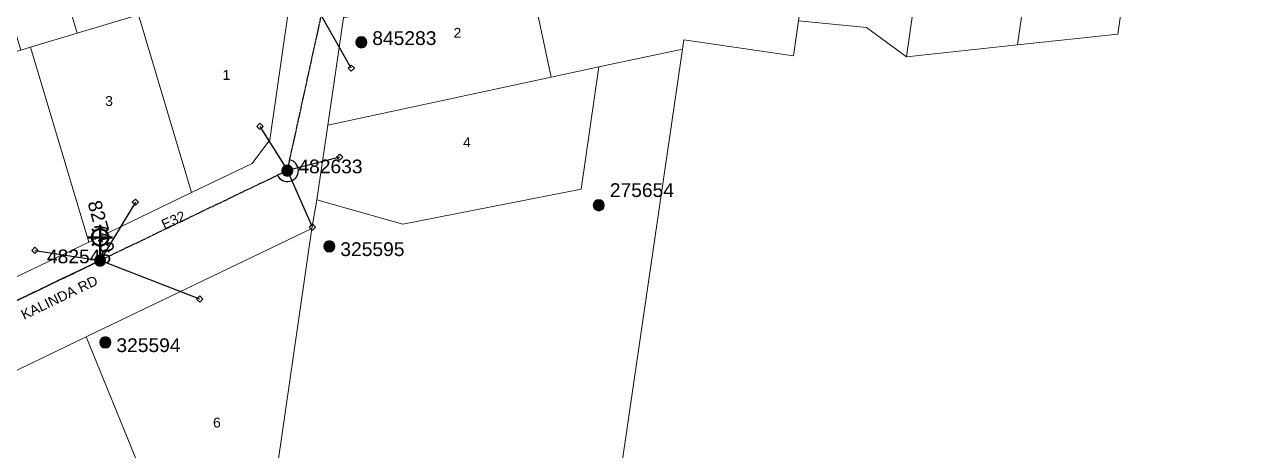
# Model space of a CAD drawing. Header units: metres. Extents: x 259786 to 261372, y 6264838 to 6265913.
# Drawn here: x 260617.9 to 260840.6, y 6265387.3 to 6265464.8 of the extents above; entities that cross this region are included whole.
import ezdxf
from ezdxf.enums import TextEntityAlignment as Align

# ---------------------------------------------------------------- set-up
doc = ezdxf.new("R2010")
doc.units = ezdxf.units.M
doc.linetypes.add('Cable Exist OH', pattern=[1, 1, 0])
doc.layers.get('0').update_dxf_attribs({"color": 6})
doc.layers.add('Cadastre Land Parcels_SP_EXT', color=9, linetype='Continuous', lineweight=5)
doc.layers.add('Cadastre Roads_SP_EXT', color=9, linetype='Continuous', lineweight=5)
for name, color, linetype in [('Equip_SP_SL_EXT', 7, 'Continuous'), ('Mains_LV_EXT', 7, 'Continuous'), ('Mains_SL_EXT', 7, 'Continuous'), ('Services_SP_EXT', 7, 'Continuous'), ('SupportsOH_SP_TR_HV_LV_SL_EXT', 7, 'Continuous')]:
    doc.layers.add(name, color=color, linetype=linetype)
doc.styles.add('iecARIAL', font='arial.ttf', dxfattribs={"height": 2})
doc.styles.add('POLE_LABEL', font='arial.ttf')
doc.styles.get("Standard").update_dxf_attribs({"font": 'arial.ttf'})

# ---------------------------------------------------------------- blocks, each defined once
blk = doc.blocks.new('SL_LANTERN_EXT')
at = {"lineweight": 40}
for p, q in [((-1.46, 5.68), (-1.06, 5.28)), ((0, 1.97), (0, 6.47)), ((1.46, 5.68), (1.06, 5.28)), ((-2.25, 4.22), (2.25, 4.22)), ((-1.46, 2.76), (-1.06, 3.16)), ((0, 0), (0, 2.72)), ((1.46, 2.76), (1.06, 3.16))]:
    blk.add_line(p, q, dxfattribs=at)
blk.add_circle((0, 4.22), 1.5, dxfattribs=at)
at = {"style": 'iecARIAL', "flags": 8}
blk.add_attdef('ASSET_NUM', (1.5, 1.5), '', height=2.5, dxfattribs=at)
for tag, p, height, flags in [('OPERATING_VOLTAGE', (0.98, -1.65), 0.2, 9), ('ORIENTATION', (0.98, -1.85), 0.2, 9), ('OWNED_BY', (0.98, -2.05), 0.2, 9), ('STATE', (0.98, -2.25), 0.2, 9), ('CONSTRUCTED_VOLTAGE', (0.98, -0.65), 0.2, 9), ('CONTROL_TYPE', (0.98, -0.85), 0.2, 9), ('LANTERN_PURPOSE', (0.98, -1.05), 0.2, 9), ('LANTERN_TYPE', (0.98, -1.25), 0.2, 9), ('NO_PHASES', (0.98, -1.45), 0.2, 9), ('LNUMBER', (2.18, -3.25), 2.5, 8), ('USAGE', (0.98, -2.45), 0.2, 9), ('CEXIST', (0.98, -2.65), 0.2, 9), ('CNEW', (0.98, -2.85), 0.2, 9), ('CNUMBER', (0.98, -3.05), 0.2, 9), ('CREMOVE', (0.98, -3.25), 0.2, 9), ('CREPLACE', (0.98, -3.45), 0.2, 9), ('LKINGHEIGHT', (0.98, -3.65), 0.2, 9), ('LBRACKET', (0.98, -3.85), 0.2, 9), ('LBRACKETVOCAB', (0.98, -4.05), 0.2, 9), ('LCATEGORY', (0.98, -4.25), 0.2, 9), ('LCHARGE1', (0.98, -4.45), 0.2, 9), ('LCHARGE1PERCENT', (0.98, -4.65), 0.2, 9), ('LCHARGE2', (0.98, -4.85), 0.2, 9), ('LCHARGE2PERCENT', (0.98, -5.05), 0.2, 9), ('LCHARGE3', (0.98, -5.25), 0.2, 9), ('LCHARGE3PERCENT', (0.98, -5.45), 0.2, 9), ('LEXIST', (0.98, -5.65), 0.2, 9), ('LLAMP', (0.98, -5.85), 0.2, 9), ('LLAMPVOCAB', (0.98, -6.05), 0.2, 9), ('LMAST', (0.98, -6.25), 0.2, 9), ('LMASTVOCAB', (0.98, -6.45), 0.2, 9), ('LNEW', (0.98, -6.65), 0.2, 9), ('LANTNUMBER', (0.98, -6.85), 0.2, 9), ('LOUTREACH', (0.98, -7.25), 0.2, 9), ('LOUTREACHVOCAB', (0.98, -7.45), 0.2, 9), ('LRATECODE', (0.98, -7.65), 0.2, 9), ('LREMOVE', (0.98, -7.85), 0.2, 9), ('LREPLACE', (0.98, -8.05), 0.2, 9), ('LTYPE', (0.98, -8.25), 0.2, 9), ('LTYPEVOCAB', (0.98, -8.45), 0.2, 9), ('LEGEND', (0.98, -8.65), 0.2, 9), ('LOCATION', (0.98, -8.85), 0.2, 9), ('NOTES', (0.98, -9.05), 0.2, 9), ('STREETNAME', (0.98, -9.25), 0.2, 9), ('SUBURB', (0.98, -9.45), 0.2, 1)]:
    blk.add_attdef(tag, p, '', height=height, dxfattribs=dict(flags=flags))
blk = doc.blocks.new('CCP_EXT')
at = {"flags": 9}
for tag, p in [('STATE', (0, -1.8)), ('NOTES', (0, -2))]:
    blk.add_attdef(tag, text='', height=0.2, dxfattribs=at).set_placement(p, align=Align.MIDDLE_LEFT)
blk.add_wipeout([(0, 0.57), (0.57, 0), (0, -0.57), (-0.57, 0)])
blk.add_lwpolyline([(-0.57, 0), (0, 0.57), (0.57, 0), (0, -0.57), (-0.57, 0)])
at = {"flags": 1}
blk.add_attdef('Z', (0, 0), '', height=0.2, dxfattribs=at)
at = {"flags": 9}
for tag, p in [('CCP_TYPE', (0, 0)), ('CONSTRUCTED_VOLTAGE', (0, -0.2)), ('OPERATING_VOLTAGE', (0, -0.6)), ('ORIENTATION', (0, -0.8)), ('OWNED_BY', (0, -1)), ('NO_PHASES', (0, -0.4)), ('USAGE', (0, -1.2)), ('LEGEND', (0, -1.4)), ('LIFE_SUPPORT', (0, -1.6))]:
    blk.add_attdef(tag, text='', height=0.2, dxfattribs=at).set_placement(p, align=Align.MIDDLE_LEFT)
blk = doc.blocks.new('POLE_EXT')
blk.add_hatch(color=256).paths.add_polyline_path([(-1, 0, 1), (1, 0, 1)])
blk.add_lwpolyline([(-1, 0, 1), (1, 0, 1)], format="xyb", close=True)
for tag, height, flags, p in [('pNumber', 2.5, 8, (-17.84, 2.07)), ('OWNED_BY', 0.2, 9, (1.35, -0.4)), ('SPECIAL_USE', 0.2, 9, (1.35, -0.8)), ('STATE', 0.2, 9, (1.35, -1)), ('cLV', 0.2, 9, (1.35, -1.4)), ('hDepth', 0.2, 9, (1.35, -1.6)), ('hDia', 0.2, 9, (1.35, -1.8)), ('cHV', 0.2, 9, (1.35, -2)), ('PARENT', 0.2, 9, (1.35, -0.6)), ('USAGE', 0.2, 9, (1.35, -1.2)), ('LBRACKET', 0.2, 9, (1.35, -2.2)), ('cLinedev', 0.2, 9, (1.35, -3.4)), ('pExisting', 0.2, 9, (1.35, -3.8)), ('pFooting', 0.2, 9, (1.35, -4.4)), ('LExisting', 0.2, 9, (1.35, -2.4)), ('LANTNUMBER', 0.2, 9, (1.35, -2.6)), ('LOther', 0.2, 9, (1.35, -2.8)), ('LRemove', 0.2, 9, (1.35, -3)), ('LEGEND', 0.2, 9, (1.35, -3.2)), ('LOCATION', 0.2, 9, (1.35, -3.6)), ('PFNUMBER', 0.2, 9, (1.35, -4)), ('NEWPFNUMBER', 0.2, 9, (1.35, -4.2)), ('pNew', 0.2, 9, (1.35, -4.6)), ('pRelocate', 0.2, 9, (1.35, -5)), ('pRemove', 0.2, 9, (1.35, -5.2)), ('pReplace', 0.2, 9, (1.35, -5.4)), ('pStay', 0.2, 9, (1.35, -5.6)), ('pType', 0.2, 9, (1.35, -5.8)), ('cspan', 0.2, 9, (1.35, -6)), ('STREETNAME', 0.2, 9, (1.35, -6.2)), ('SUBURB', 0.2, 9, (1.35, -6.4)), ('NOTES', 0.2, 9, (1.35, -6.6)), ('OPERATED_BY', 0.2, 9, (1.36, -7.01)), ('MAINTAINED_BY', 0.2, 9, (1.36, -6.81))]:
    blk.add_attdef(tag, text='', height=height, dxfattribs=dict(flags=flags)).set_placement(p, align=Align.MIDDLE_LEFT)
at = {"style": 'POLE_LABEL'}
for tag, height, flags, p in [('ASSET_NUM', 2.5, 8, (2, 2)), ('STRUCTURE_PLANT_NUMBER', 0.2, 9, (1.35, 0.03)), ('STREET_CODE', 0.2, 9, (1.35, -0.2))]:
    blk.add_attdef(tag, text='', height=height, dxfattribs=dict(at, flags=flags)).set_placement(p, align=Align.MIDDLE_LEFT)
at = {"flags": 1}
blk.add_attdef('Z', (1.35, -7.33), '', height=0.2, dxfattribs=at)

msp = doc.modelspace()

# ---------------------------------------------------------------- linework, layer by layer
at = {"layer": 'Cadastre Land Parcels_SP_EXT', "linetype": 'Continuous'}
for points in [[(260787.91, 6265527.65), (260768.28, 6265532.85), (260762.21, 6265491.4), (260758.49, 6265465.51), (260770.86, 6265464.3), (260778.08, 6265458.97), (260787.91, 6265527.65)], [(260798.28, 6265461.14), (260805.11, 6265509.19), (260806.8, 6265521.12), (260787.91, 6265527.65), (260778.08, 6265458.97), (260798.28, 6265461.14)], [(260816.48, 6265463.1), (260821.86, 6265501.08), (260805.11, 6265509.19), (260798.28, 6265461.14), (260816.48, 6265463.1)], [(260647.62, 6265469.26), (260638.07, 6265501.13), (260617.92, 6265495.09), (260627.44, 6265463.26), (260638.57, 6265466.58), (260647.62, 6265469.26)], [(260627.44, 6265463.26), (260617.92, 6265495.09), (260607.7, 6265492.04), (260617.23, 6265460.19), (260618.95, 6265460.69), (260627.44, 6265463.26)], [(260762.21, 6265491.4), (260742.28, 6265494.34), (260740.7, 6265483.32), (260708.71, 6265476.43), (260676.32, 6265469.47), (260675.83, 6265466.07), (260706.64, 6265472.69), (260710.1, 6265471.51), (260713.58, 6265455.24), (260722.19, 6265457.1), (260737.39, 6265460.33), (260737.64, 6265462.01), (260757.56, 6265459.14), (260758.49, 6265465.51), (260762.21, 6265491.4)], [(260666.96, 6265475.09), (260647.62, 6265469.26), (260638.57, 6265466.58), (260648.25, 6265434.24), (260659.24, 6265439.53), (260662.43, 6265443.87), (260666.96, 6265475.09)], [(260713.58, 6265455.24), (260710.1, 6265471.51), (260706.64, 6265472.69), (260675.83, 6265466.07), (260672.99, 6265446.53), (260713.58, 6265455.24)], [(260648.25, 6265434.24), (260638.57, 6265466.58), (260627.44, 6265463.26), (260618.95, 6265460.69), (260629.56, 6265425.25), (260648.25, 6265434.24)], [(260629.56, 6265425.25), (260618.95, 6265460.69), (260617.23, 6265460.19), (260607.3, 6265457.22), (260600.21, 6265455.09), (260611.69, 6265416.66), (260629.56, 6265425.25)], [(260737.39, 6265460.33), (260722.19, 6265457.1), (260718.98, 6265434.87), (260686.64, 6265428.49), (260671.01, 6265432.95), (260670.1, 6265427.7), (260657.25, 6265338.86), (260645.56, 6265258.77), (260641.83, 6265233.35), (260702.93, 6265224.26), (260737.39, 6265460.33)], [(260671.01, 6265432.95), (260686.64, 6265428.49), (260718.98, 6265434.87), (260722.19, 6265457.1), (260713.58, 6265455.24), (260672.99, 6265446.53), (260671.01, 6265432.95)], [(260670.1, 6265427.7), (260629.06, 6265407.99), (260657.25, 6265338.86), (260670.1, 6265427.7)], [(260645.56, 6265258.77), (260657.25, 6265338.86), (260629.06, 6265407.99), (260608.45, 6265398.07), (260636.12, 6265330.23), (260619.23, 6265323.32), (260645.56, 6265258.77)]]:
    msp.add_lwpolyline(points, close=True, dxfattribs=at)
msp.add_lwpolyline([(260849.94, 6265498.89), (260821.86, 6265501.08), (260816.48, 6265463.1), (260798.28, 6265461.14), (260778.08, 6265458.97), (260770.86, 6265464.3), (260758.49, 6265465.51), (260757.56, 6265459.14), (260737.64, 6265462.01), (260737.39, 6265460.33), (260702.93, 6265224.26), (260641.83, 6265233.35), (260615.12, 6265237.34), (260573.57, 6265243.46), (260556.57, 6265245.96), (260547.6, 6265247.28), (260541.68, 6265248.15), (260531.78, 6265249.61), (260540.92, 6265242.98), (260554.7, 6265233), (260654.88, 6265160.39)], dxfattribs=at)
at = {"layer": 'Mains_LV_EXT', "linetype": 'Cable Exist OH'}
for points in [[(260665.64, 6265438.26), (260671.85, 6265466.62)], [(260631.62, 6265421.89), (260582.39, 6265398.21)]]:
    msp.add_lwpolyline(points, dxfattribs=at)
at = {"layer": 'Mains_LV_EXT', "linetype": 'Continuous'}
msp.add_lwpolyline([(260663.84, 6265437.39, 1.60008), (260666.07, 6265440.21)], format="xyb", dxfattribs=at)
at = {"layer": 'Mains_SL_EXT', "linetype": 'Cable Exist OH'}
msp.add_lwpolyline([(260553.94, 6265391.13), (260582.39, 6265398.21), (260631.62, 6265421.89)], dxfattribs=at)

# ---------------------------------------------------------------- block references
at = {"layer": 'Equip_SP_SL_EXT'}
ref = msp.add_blockref('SL_LANTERN_EXT', (260631.62, 6265421.89), dxfattribs=at)
ref.add_attrib('ASSET_NUM', '82740', dxfattribs={"layer": '0', "height": 2.5, "rotation": 285.5159, "style": 'iecARIAL'}).set_placement((260633.12, 6265423.39), align=Align.MIDDLE_RIGHT)
at = {"layer": 'SupportsOH_SP_TR_HV_LV_SL_EXT'}
ref = msp.add_blockref('POLE_EXT', (260679.06, 6265461.6), dxfattribs=at)
ref.add_attrib('ASSET_NUM', '845283', dxfattribs={"layer": '0', "height": 2.5, "style": 'POLE_LABEL'}).set_placement((260681.06, 6265462.35), align=Align.MIDDLE_LEFT)
ref = msp.add_blockref('POLE_EXT', (260722.21, 6265431.95), dxfattribs=at)
ref.add_attrib('ASSET_NUM', '275654', dxfattribs={"layer": '0', "height": 2.5, "style": 'POLE_LABEL'}).set_placement((260724.21, 6265432.7), align=Align.BOTTOM_LEFT)
ref = msp.add_blockref('POLE_EXT', (260673.26, 6265424.46), dxfattribs=at)
ref.add_attrib('ASSET_NUM', '325595', dxfattribs={"layer": '0', "height": 2.5, "style": 'POLE_LABEL'}).set_placement((260675.26, 6265425.21), align=Align.TOP_LEFT)
ref = msp.add_blockref('POLE_EXT', (260631.62, 6265421.89), dxfattribs=at)
ref.add_attrib('ASSET_NUM', '482546', dxfattribs={"layer": '0', "height": 2.5, "style": 'POLE_LABEL'}).set_placement((260633.62, 6265422.64), align=Align.MIDDLE_RIGHT)
ref = msp.add_blockref('POLE_EXT', (260632.58, 6265406.99), dxfattribs=at)
ref.add_attrib('ASSET_NUM', '325594', dxfattribs={"layer": '0', "height": 2.5, "style": 'POLE_LABEL'}).set_placement((260634.58, 6265407.74), align=Align.TOP_LEFT)

# ---------------------------------------------------------------- texts
at = {"layer": 'Cadastre Land Parcels_SP_EXT'}
for s, p in [('2', (260695.83, 6265462.41)), ('1', (260653.85, 6265454.76)), ('3', (260632.55, 6265450.01)), ('4', (260697.57, 6265442.53)), ('6', (260652.14, 6265391.52))]:
    msp.add_text(s, height=1.8, dxfattribs=at).set_placement(p)
at = {"layer": 'Cadastre Roads_SP_EXT'}
msp.add_text('KALINDA RD', height=1.8, rotation=25.6766, dxfattribs=at).set_placement((260617.81, 6265411.09))
at = {"layer": 'Mains_LV_EXT'}
msp.add_text('E32', height=1.8, rotation=24.5876, dxfattribs=at).set_placement((260643.29, 6265427.51))

# ---------------------------------------------------------------- next in the draw order: block references
at = {"layer": 'Services_SP_EXT'}
for p in [(260677.25, 6265456.89), (260660.66, 6265446.3), (260638.04, 6265432.51), (260670.18, 6265427.97), (260619.78, 6265423.73), (260649.72, 6265414.89)]:
    msp.add_blockref('CCP_EXT', p, dxfattribs=at)
at = {"layer": 'Services_SP_EXT', "rotation": 90.0000000000002}
msp.add_blockref('CCP_EXT', (260675.15, 6265440.69), dxfattribs=at)

# ---------------------------------------------------------------- next in the draw order: linework, layer by layer
at = {"layer": 'Cadastre Roads_SP_EXT', "linetype": 'Continuous'}
msp.add_lwpolyline([(260608.45, 6265398.07), (260629.06, 6265407.99), (260670.1, 6265427.7), (260671.01, 6265432.95), (260672.99, 6265446.53), (260675.83, 6265466.07), (260676.32, 6265469.47), (260676.32, 6265469.47), (260682.85, 6265514.53), (260676.53, 6265510.99), (260671.75, 6265508.31), (260666.96, 6265475.09), (260662.43, 6265443.87), (260659.24, 6265439.53), (260648.25, 6265434.24), (260629.56, 6265425.25), (260611.69, 6265416.66)], dxfattribs=at)
at = {"layer": 'Mains_LV_EXT', "linetype": 'Cable Exist OH'}
msp.add_lwpolyline([(260665.64, 6265438.26), (260631.62, 6265421.89)], dxfattribs=at)
at = {"layer": 'Services_SP_EXT'}
for points in [[(260677.25, 6265456.89), (260671.82, 6265466.43)], [(260660.66, 6265446.3), (260665.64, 6265438.26)], [(260675.15, 6265440.69), (260665.64, 6265438.26)], [(260670.18, 6265427.97), (260665.64, 6265438.26)], [(260638.04, 6265432.51), (260631.62, 6265421.89)], [(260619.78, 6265423.73), (260631.62, 6265421.89)], [(260649.72, 6265414.89), (260631.62, 6265421.89)]]:
    msp.add_lwpolyline(points, dxfattribs=at)

# ---------------------------------------------------------------- next in the draw order: block references
at = {"layer": 'SupportsOH_SP_TR_HV_LV_SL_EXT'}
ref = msp.add_blockref('POLE_EXT', (260665.64, 6265438.26), dxfattribs=at)
ref.add_attrib('ASSET_NUM', '482633', dxfattribs={"layer": '0', "height": 2.5, "style": 'POLE_LABEL'}).set_placement((260667.64, 6265439.01), align=Align.MIDDLE_LEFT)

doc.saveas('drawing.dxf')
